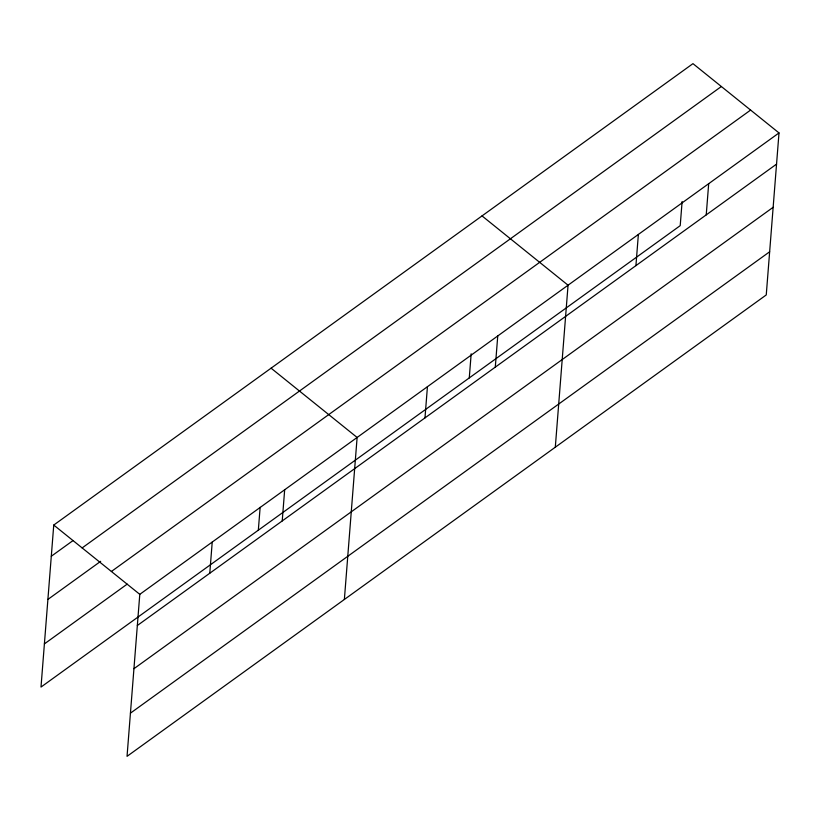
<?xml version="1.0" encoding="UTF-8"?>
<svg xmlns="http://www.w3.org/2000/svg" width="820" height="820" viewBox="0 0 820 820"><rect width="100%" height="100%" fill="white"/><g stroke="black" fill="none" stroke-linecap="round" stroke-linejoin="round"><path stroke-width="1.23" d="M779 132.932L139.789 594.346L127.038 756.347L766.249 294.944L779 132.932L692.961 63.652L53.751 525.056L41 687.068L680.21 225.654L682.117 201.535M209.776 573.241L212.226 542.051M258.331 530.181L260.135 507.334M282.223 520.946L284.673 489.755M344.369 599.471L357.12 437.46L271.082 368.18M424.975 417.903L427.435 386.712M469.276 377.917L471.172 353.799M495.29 367.145L497.75 335.954M555.304 447.207L568.055 285.196L482.027 215.916M635.92 265.639L638.37 234.448M706.235 214.881L708.685 183.69M51.291 556.247L73.031 540.564M82.143 547.924L721.354 86.52M47.898 599.42L100.675 561.321M111.397 571.478L750.607 110.075M44.393 643.895L127.192 584.127M137.329 625.527L776.55 164.123M133.937 668.7L773.147 207.296M130.431 713.174L769.652 251.771M53.751 525.056L139.789 594.346"/></g></svg>
